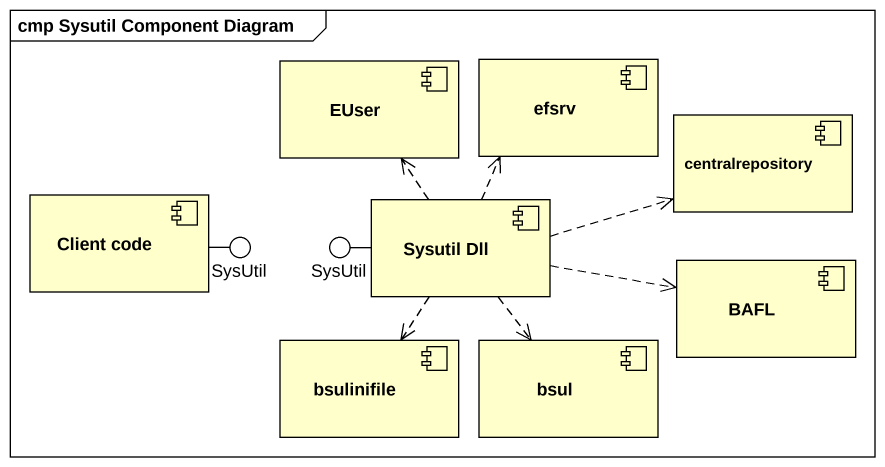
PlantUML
@startuml
mainframe cmp Sysutil Component Diagram
component EUser
component efsrv
component centralrepository
component "Client code" as Client_code
() SysUtil
() "SysUtil" as SysUtil_2
component "Sysutil Dll" as Sysutil_Dll
component BAFL
component bsulinifile
component bsul
Client_code -right- SysUtil
Sysutil_Dll -left- SysUtil_2
Sysutil_Dll .up.> EUser
Sysutil_Dll .up.> efsrv
Sysutil_Dll .right.> centralrepository
Sysutil_Dll .right.> BAFL
Sysutil_Dll ..> bsulinifile
Sysutil_Dll ..> bsul
@enduml
